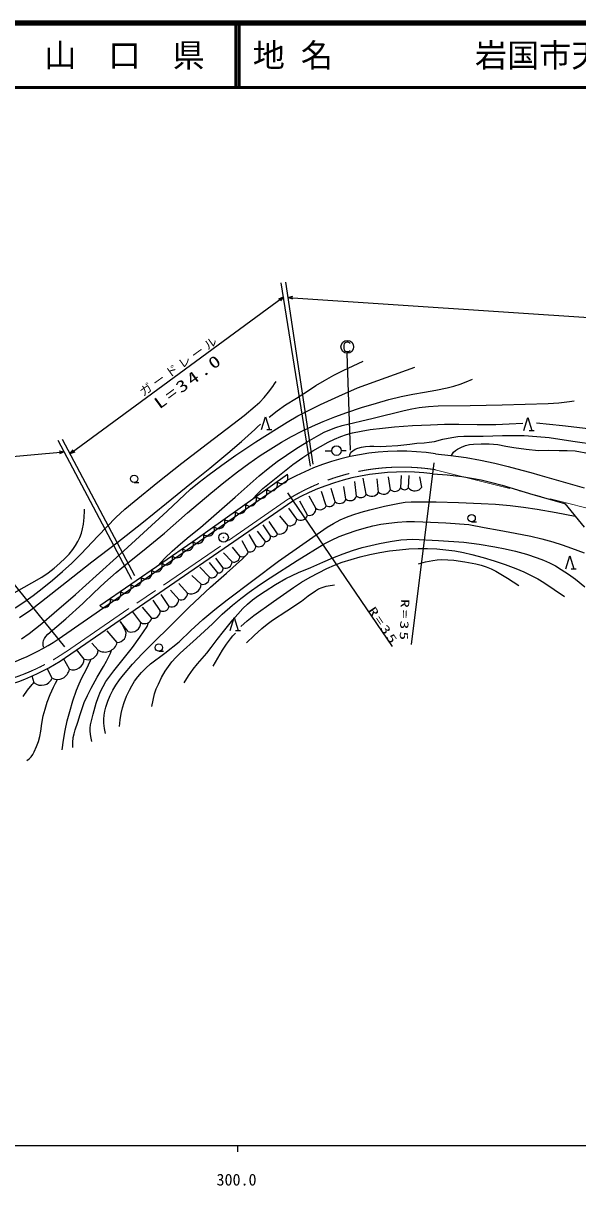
# Model space of a CAD drawing. Units: millimetres, scale not verified. Extents: x 40000 to 680000, y 20000 to 380000.
# Drawn here: x 334598 to 421039, y 198715 to 380000 of the extents above; entities that cross this region are included whole.
import ezdxf
from ezdxf.enums import TextEntityAlignment as Align

# ---------------------------------------------------------------- set-up
doc = ezdxf.new("R2010")
doc.units = ezdxf.units.MM
doc.header["$LTSCALE"] = 1000
doc.linetypes.add('CHAIN', pattern=[18.5, 12, -1.5, 3.5, -1.5])
for name, color, linetype, lineweight in [('M-BGD', 7, 'Continuous', 25), ('M-BMK', 2, 'CHAIN', 13), ('M-TTL', 2, 'Continuous', 140), ('M-TTL-BAND', 7, 'Continuous', 25), ('M-TTL-LINE', 7, 'Continuous', 50)]:
    doc.layers.add(name, color=color, linetype=linetype, lineweight=lineweight)
doc.layers.add('M-TTL-TXT', color=7, linetype='Continuous')
doc.styles.add('ＭＳ ゴシック', font='')
doc.styles.get('ＭＳ ゴシック').set_extended_font_data('MS Gothic')

# ---------------------------------------------------------------- blocks, each defined once
blk = doc.blocks.new('BUHIN21')
at = {"color": 7, "linetype": 'Continuous', "lineweight": 25}
blk.add_lwpolyline([(436, 479), (395, 573), (325, 643), (229, 697), (114, 726), (-81, 724), (-236, 693), (-395, 582), (-489, 441), (-527, 241), (-523, -249), (-481, -459), (-405, -583), (-259, -687), (-79, -726), (111, -724), (256, -708), (331, -662), (400, -597), (429, -526)], dxfattribs=at)
blk.add_circle((0, 0), 995, dxfattribs=at)
blk = doc.blocks.new('BUHIN116')
at = {"color": 7, "linetype": 'Continuous', "lineweight": 25}
blk.add_lwpolyline([(-803, -561), (-613, -703), (-408, -793), (-128, -860), (116, -833), (347, -761), (596, -587), (742, -395), (851, -175), (884, 110), (867, 331), (803, 561)], dxfattribs=at)
blk = doc.blocks.new('BUHIN117')
at = {"color": 7, "linetype": 'Continuous', "lineweight": 25}
blk.add_lwpolyline([(-814, -590), (-617, -733), (-404, -821), (-116, -885), (134, -853), (370, -775), (622, -592), (769, -393), (877, -165), (906, 129), (885, 356), (814, 590)], dxfattribs=at)
blk = doc.blocks.new('BUHIN123')
at = {"color": 7, "linetype": 'Continuous', "lineweight": 25}
blk.add_line((203, -993), (1003, -987), dxfattribs=at)
blk.add_lwpolyline([(-602, -1000), (-8, 1000), (618, -990)], dxfattribs=at)
blk = doc.blocks.new('BUHIN124')
at = {"color": 7, "linetype": 'Continuous', "lineweight": 25}
blk.add_circle((0, 0), 746, dxfattribs=at)
blk = doc.blocks.new('BUHIN126')
at = {"color": 7, "linetype": 'Continuous', "lineweight": 25}
blk.add_line((5, -574), (751, -568), dxfattribs=at)
blk.add_circle((0, 0), 574, dxfattribs=at)
blk = doc.blocks.new('BUHIN132')
at = {"color": 7, "linetype": 'Continuous', "lineweight": 25}
for radius in [746, 22.5]:
    blk.add_circle((0, 0), radius, dxfattribs=at)

msp = doc.modelspace()

# ---------------------------------------------------------------- linework, layer by layer
at = {"layer": 'M-BGD'}
for p, q in [((379389, 310945), (374814, 339503)), ((379792, 311227), (375506, 339633)), ((341883, 312853), (375163, 337320)), ((375865, 337253), (484849, 329977)), ((385066, 328519), (385551, 313402)), ((351548, 293272), (340049, 314908)), ((352000, 293819), (340700, 315079)), ((289366, 308646), (340979, 313157)), ((381647, 313297), (382680, 313320)), ((384179, 313354), (384942, 313371)), ((398605, 311442), (395060, 283111)), ((340059, 283958), (375805, 308726)), ((361040, 299164), (375781, 309669)), ((386570, 306263), (386271, 308555)), ((388065, 306562), (387566, 309054)), ((389958, 306861), (389759, 308954)), ((391852, 307260), (391553, 309253)), ((393447, 307559), (393546, 309452)), ((394643, 307559), (394742, 309452)), ((396736, 307658), (396437, 309253)), ((415136, 309532), (422037, 307560)), ((341077, 282766), (321656, 306767)), ((375774, 306778), (392134, 282823)), ((381819, 304768), (381088, 306961)), ((383214, 305366), (382583, 307459)), ((384909, 305765), (384576, 307758)), ((342039, 281673), (376606, 305545)), ((378929, 303273), (377699, 305465)), ((380224, 304369), (379194, 306263)), ((419039, 305090), (422046, 301432)), ((375839, 301678), (374609, 303173)), ((377234, 302675), (376005, 304369)), ((373148, 300083), (372018, 301778)), ((374244, 300382), (372915, 302276)), ((346510, 289188), (361040, 299164)), ((369659, 297592), (368729, 299286)), ((370855, 298489), (369825, 300283)), ((372350, 299186), (371121, 300781)), ((367168, 295997), (365838, 297392)), ((368364, 296894), (367234, 298289)), ((364909, 294302), (363645, 295897)), ((365772, 295100), (364642, 296595)), ((362317, 292508), (360855, 293904)), ((363613, 293605), (362150, 295200)), ((360224, 291113), (358861, 292608)), ((357334, 289020), (356071, 290914)), ((358829, 290116), (357566, 291611)), ((354643, 287226), (353180, 288920)), ((355938, 288422), (354875, 290017)), ((350955, 285133), (349692, 286728)), ((350556, 285233), (349859, 286628)), ((352948, 286528), (351685, 288223)), ((349261, 283438), (347666, 285233)), ((346271, 282242), (345274, 283339)), ((344078, 280847), (342882, 282342)), ((339094, 277857), (338397, 279252)), ((341785, 279252), (340888, 280947)), ((336304, 277159), (336005, 278156))]:
    msp.add_line(p, q, dxfattribs=at)
for points in [[(374431, 337050), (375163, 337320), (374686, 336704)], [(376599, 336988), (375865, 337253), (376628, 337416)], [(334335, 283995), (335534, 284822), (337501, 286402), (339437, 288034), (342728, 290903), (345987, 293823), (349678, 297176), (353367, 300537), (357032, 303916), (360683, 307319), (362006, 308429), (363376, 309499), (365532, 311100), (367722, 312652), (370869, 314735), (374061, 316776), (375727, 317804), (377424, 318780), (379160, 319678), (380932, 320527), (383814, 321856), (386719, 323129), (391189, 324736), (395664, 326351)], [(372950, 318589), (374191, 319572), (375478, 320515), (377215, 321544), (378922, 322626), (380217, 323494), (381543, 324310), (382992, 325111), (384472, 325861), (386010, 326594), (387567, 327312)], [(333340, 288831), (334676, 289713), (336126, 290746), (337550, 291834), (339157, 293143), (340725, 294497), (342176, 295828), (343586, 297203), (346300, 300086), (349053, 302925), (350444, 304203), (351876, 305438), (355591, 308455), (359337, 311420), (363299, 314448), (367284, 317460), (369041, 318836), (370771, 320267), (371474, 320920), (372139, 321620), (372839, 322476), (373495, 323373), (373765, 323759), (374038, 324156)], [(337769, 282689), (337701, 283079), (337696, 283456), (337765, 283749), (337896, 284037), (338141, 284393), (338454, 284738), (341242, 287146), (343905, 289526), (345581, 291171), (347306, 292779), (349063, 294323), (350867, 295828), (353762, 298142), (356618, 300502), (360195, 303635), (363820, 306730), (365878, 308402), (367983, 310034), (369744, 311326), (371540, 312569), (373186, 313638), (374871, 314661), (376439, 315545), (378044, 316381), (379678, 317158), (381347, 317884), (383179, 318612), (385041, 319288), (387328, 320057), (389641, 320771), (391567, 321305), (393508, 321782), (395319, 322164), (397145, 322487), (398914, 322787), (400676, 323146), (401697, 323414), (402709, 323742), (403670, 324104), (404634, 324492)], [(355565, 295405), (356658, 296557), (357794, 297667), (359115, 298830), (360481, 299951), (362205, 301357), (363893, 302810), (367625, 306115), (371365, 309424), (372760, 310557), (374199, 311648), (375623, 312662), (377080, 313626), (378865, 314728), (380692, 315784), (381517, 316227), (382376, 316619), (383333, 316965), (384311, 317255), (389155, 318422), (394000, 319632), (395150, 319880), (396319, 320070), (397785, 320234), (399259, 320338), (404246, 320389), (409243, 320494), (412850, 320576), (416452, 320717), (418095, 320830), (419736, 321004), (420111, 321063), (420485, 321126)], [(334016, 287317), (335753, 288534), (337455, 289801), (341361, 292902), (345278, 296002), (349201, 298986), (353085, 302016), (356939, 305180), (360825, 308324), (363684, 310611), (366503, 312942), (368612, 314778), (370688, 316665), (371126, 317072), (371572, 317486)], [(370350, 305798), (371119, 306636), (371937, 307436), (374259, 309340), (376620, 311197), (378174, 312282), (379762, 313316), (380933, 314021), (382148, 314683), (383106, 315144), (384094, 315553), (385002, 315861), (385926, 316111), (387292, 316401), (388678, 316634), (390578, 316879), (392486, 317064), (395275, 317256), (398077, 317389), (400291, 317454), (402509, 317460), (405379, 317424), (408257, 317448), (410356, 317524), (412454, 317625)], [(414625, 317665), (418640, 317259), (422645, 316793)], [(385494, 312402), (385519, 312684), (385601, 312942), (385754, 313146), (385966, 313325), (386353, 313556), (386764, 313730), (387348, 313894), (387958, 314002), (388613, 314050), (389273, 314037), (390212, 314005), (391160, 314032), (393003, 314161), (394846, 314349), (395954, 314497), (397073, 314586), (397879, 314657), (398684, 314790), (400025, 315132), (401385, 315418), (402324, 315549), (403279, 315620), (406289, 315627), (409299, 315694), (410997, 315722), (412695, 315690), (414651, 315567), (416608, 315384), (420288, 314826), (423980, 314327)], [(401358, 312580), (401494, 312868), (401684, 313128), (401972, 313372), (402313, 313580), (402927, 313894), (403548, 314145), (404157, 314288), (404778, 314373), (406005, 314427), (407247, 314421), (407925, 314383), (408594, 314285), (409815, 314029), (411058, 313831), (412991, 313575), (414936, 313380), (416534, 313417), (418140, 313394), (419396, 313398), (420654, 313342), (422876, 312911)], [(340213, 313307), (340979, 313157), (340251, 312879)], [(342615, 313123), (341883, 312853), (342361, 313469)], [(398875, 312864), (401279, 312590), (403669, 312257), (405884, 311849), (408103, 311379), (410215, 310885), (412320, 310330), (413724, 309937), (415136, 309532)], [(398444, 309757), (400698, 309562), (402950, 309307), (404481, 309072), (406003, 308778), (407639, 308396), (409267, 307954), (414035, 306524), (418827, 305150), (418933, 305120), (419039, 305090)], [(349595, 270335), (349696, 271348), (349858, 272361), (350072, 273234), (350345, 274093), (350711, 275046), (351137, 275985), (351519, 276698), (351958, 277389), (352479, 278096), (353047, 278765), (353708, 279446), (354410, 280082), (356670, 281783), (358895, 283533), (360707, 285292), (362567, 287013), (364456, 288569), (366393, 290085), (370362, 293108), (374365, 296099), (378156, 298790), (381983, 301432), (382976, 302011), (383998, 302536), (384966, 302963), (385967, 303338), (387282, 303758), (388611, 304119), (390910, 304671), (393228, 305166), (394135, 305298), (395058, 305372), (397006, 305391), (398967, 305349), (402458, 305270), (405961, 305129), (408224, 304993), (410493, 304796), (412604, 304546), (414718, 304234), (417680, 303714), (420643, 303139)], [(333192, 291155), (337518, 293645), (338487, 294317), (339429, 295045), (340288, 295782), (341108, 296566), (341732, 297232), (342315, 297942), (342733, 298538), (343107, 299177), (343411, 299821), (343659, 300489), (343849, 301173), (343980, 301868), (344087, 302910), (344134, 303961), (344137, 304081), (344141, 304201)], [(354646, 273447), (354824, 274431), (355063, 275408), (355329, 276181), (355656, 276945), (356170, 277959), (356741, 278952), (357228, 279697), (357768, 280414), (358387, 281105), (359057, 281762), (361587, 284039), (364078, 286362), (365622, 287827), (367205, 289247), (368491, 290294), (369823, 291300), (371430, 292439), (373079, 293532), (377289, 296207), (381526, 298844), (382669, 299415), (383850, 299936), (385155, 300448), (386480, 300904), (387767, 301284), (389078, 301609), (390333, 301860), (391599, 302051), (392952, 302196), (394318, 302280), (395597, 302305), (396875, 302270), (400476, 302088), (404070, 301845), (406427, 301368), (408806, 300947), (411280, 300497), (413743, 299988), (415458, 299588), (417158, 299130), (418616, 298667), (420065, 298143), (422040, 297394)], [(359701, 277138), (360356, 278226), (361061, 279277), (361736, 280125), (362466, 280944), (363214, 281789), (363916, 282672), (364839, 283916), (365813, 285129), (367286, 286941), (368813, 288722), (369548, 289416), (370330, 290071), (371293, 290784), (372298, 291452), (373912, 292456), (375556, 293407), (376515, 293897), (377500, 294333), (379406, 295107), (381295, 295938), (382861, 296616), (384452, 297239), (385941, 297763), (387447, 298230), (388777, 298583), (390122, 298879), (391782, 299178), (393464, 299420), (394397, 299503), (395333, 299526), (399306, 299336), (403268, 299086), (405683, 298754), (408101, 298361), (409732, 298051), (411349, 297682), (413034, 297196), (414718, 296649), (415690, 296281), (416650, 295852), (417574, 295372), (418468, 294840), (419587, 294090), (420680, 293285), (422167, 292130)], [(368496, 285909), (369493, 286789), (370526, 287621), (373594, 289824), (376706, 291984), (377992, 292815), (379319, 293600), (380611, 294302), (381940, 294956), (383120, 295475), (384323, 295939), (385699, 296392), (387096, 296788), (388634, 297158), (390194, 297471), (391715, 297717), (393255, 297904), (394701, 298024), (396152, 298083), (397616, 298079), (399076, 298015), (400472, 297895), (401860, 297714), (403209, 297471), (404545, 297168), (406284, 296702), (408019, 296176), (409714, 295601), (411385, 294971), (412644, 294437), (413890, 293844), (414831, 293338), (415750, 292776), (417347, 291676), (418975, 290624)], [(347439, 269255), (347274, 270032), (347165, 270832), (347146, 271453), (347188, 272082), (347297, 272730), (347466, 273367), (347789, 274274), (348172, 275172), (348569, 275991), (349018, 276778), (349589, 277595), (350209, 278377), (351644, 280044), (353122, 281669), (355146, 283716), (357220, 285727), (360487, 288923), (363795, 292075), (366303, 294241), (368784, 296463), (368967, 296673), (369127, 296890)], [(396203, 295692), (397319, 295998), (398439, 296243), (399145, 296338), (399866, 296373), (400789, 296342), (401716, 296249), (403437, 296011), (405149, 295712), (405970, 295510), (406770, 295251), (407528, 294931), (408265, 294554), (410080, 293459), (411880, 292344)], [(369423, 283362), (370588, 284514), (371789, 285615), (372604, 286281), (373455, 286898), (375709, 288347), (377956, 289864), (379039, 290713), (380143, 291502), (380650, 291788), (381190, 292021), (381804, 292200), (382451, 292325), (382790, 292377), (383141, 292426)], [(345294, 267992), (345132, 268773), (345032, 269554), (345028, 270056), (345086, 270568), (345496, 272268), (345963, 273947), (346283, 274870), (346663, 275783), (347050, 276570), (347495, 277337), (348073, 278196), (348703, 279023), (350195, 280824), (351637, 282660), (352789, 284277), (353894, 285935), (354018, 286226), (354127, 286533)], [(364215, 279735), (364905, 281007), (365653, 282258), (366258, 283152), (366917, 284018), (367281, 284452), (367659, 284885)], [(342329, 267082), (342325, 267844), (342381, 268596), (342510, 269206), (342699, 269806), (343117, 270990), (343478, 272195), (343765, 273136), (344109, 274061), (344607, 275185), (345164, 276295), (346099, 278018), (347086, 279711), (347570, 280508), (347999, 281332), (348177, 281774), (348335, 282226)], [(340650, 266679), (340856, 268204), (341123, 269727), (341450, 271198), (341835, 272656), (342348, 274329), (342918, 275985), (343302, 276972), (343742, 277935), (344450, 279257), (345102, 280601), (345152, 280720), (345201, 280839)], [(335141, 265033), (335509, 265294), (335832, 265595), (336095, 265975), (336311, 266395), (336686, 267199), (336999, 268014), (337189, 268787), (337323, 269584), (337492, 270794), (337720, 271990), (338001, 273060), (338342, 274123), (338796, 275307), (339306, 276471), (339600, 277073), (339911, 277669)], [(334592, 275031), (335268, 275975), (335988, 276878), (336127, 277047), (336267, 277216)]]:
    msp.add_lwpolyline(points, dxfattribs=at)
for centre, radius, start, end in [((393416, 276914), 36361, 81.36684, 118.97018), ((394013, 274013), 36018, 82.93375, 118.89966), ((387205, 306973), 953, 228.17982, 334.44003), ((388899, 307422), 1198, 225.84253, 332.10273), ((390756, 307770), 1210, 228.75856, 335.01876), ((392537, 308007), 1014, 227.48955, 333.74976), ((394045, 308007), 748, 216.8699, 323.1301), ((395652, 308393), 1310, 219.59621, 325.85641), ((380872, 305166), 1027, 230.90614, 337.16634), ((382292, 305590), 949, 240.06848, 346.32869), ((383912, 306201), 1088, 230.11041, 336.37062), ((385552, 306636), 1084, 233.57297, 339.83317), ((377857, 303609), 1123, 236.30994, 342.57014), ((379165, 304307), 1061, 257.10626, 3.36646), ((374556, 301628), 1284, 255.96376, 2.22396), ((376163, 302700), 1072, 252.40758, 358.66778), ((371341, 299398), 1031, 241.8868, 348.147), ((372413, 299934), 750, 265.23636, 11.49657), ((373584, 300644), 710, 232.12502, 338.38522), ((368750, 297729), 920, 245.17065, 351.43085), ((369921, 298489), 934, 253.73979, 0), ((366133, 296072), 1037, 249.60512, 355.86533), ((367429, 296894), 934, 253.73979, 0), ((363999, 294440), 920, 245.17065, 351.43085), ((365041, 295025), 734, 259.59261, 5.85281), ((360748, 292596), 1572, 250.55997, 356.82017), ((362554, 293542), 1061, 257.10626, 3.36646), ((357670, 290129), 1159, 253.12373, 359.38394), ((359153, 291138), 1072, 252.40758, 358.66778), ((354842, 288310), 1102, 259.57928, 5.83949), ((356412, 289244), 949, 240.06848, 346.32869), ((351428, 286578), 1521, 251.86192, 358.12212), ((353534, 287512), 1145, 239.25003, 345.51024), ((349236, 284821), 1383, 271.03224, 17.29245), ((320834, 312938), 34777, 279.07625, 303.55957), ((347317, 283962), 2013, 238.67131, 344.93151), ((322855, 308136), 32685, 277.10603, 305.93918), ((344651, 282367), 1624, 249.34109, 355.6013), ((339917, 279564), 1895, 244.27747, 350.53768), ((342334, 280909), 1745, 251.69438, 357.95459), ((337437, 278555), 1798, 230.90614, 337.16634)]:
    msp.add_arc(centre, radius, start, end, dxfattribs=at)
at = {"layer": 'M-BMK'}
for p, q in [((398805, 310379), (460345, 294827)), ((366590, 299313), (375955, 305811)), ((341158, 281944), (365354, 298463))]:
    msp.add_line(p, q, dxfattribs=at)
for centre, radius, start, end in [((393597, 276996), 33787, 81.13355, 121.47791), ((322964, 308322), 32044, 276.46211, 304.59392)]:
    msp.add_arc(centre, radius, start, end, dxfattribs=at)
at = {"layer": 'M-TTL'}
msp.add_line((680000, 380000), (40000, 380000), dxfattribs=at)
at = {"layer": 'M-TTL-BAND'}
for p, q in [((40000, 205000), (579000, 205000)), ((368000, 205000), (368000, 204000))]:
    msp.add_line(p, q, dxfattribs=at)
at = {"layer": 'M-TTL-LINE'}
for p, q in [((367750, 380000), (367750, 370000)), ((368250, 380000), (368250, 370000)), ((40000, 370000), (680000, 370000))]:
    msp.add_line(p, q, dxfattribs=at)

# ---------------------------------------------------------------- block references
at = {"layer": 'M-BGD', "rotation": 359.5231}
for name, p in [('BUHIN21', (385111, 329540)), ('BUHIN123', (372352, 317629)), ('BUHIN123', (413257, 317501)), ('BUHIN124', (383429, 313358)), ('BUHIN126', (351872, 308954)), ('BUHIN117', (373324, 307918)), ('BUHIN117', (374962, 309085)), ('BUHIN117', (371686, 306751)), ('BUHIN117', (368411, 304417)), ('BUHIN117', (370049, 305584)), ('BUHIN117', (366773, 303249)), ('BUHIN126', (404494, 302812)), ('BUHIN117', (363497, 300915)), ('BUHIN117', (365135, 302082)), ('BUHIN116', (360233, 298610)), ('BUHIN117', (361859, 299748)), ('BUHIN132', (365822, 299811)), ('BUHIN116', (358618, 297502)), ('BUHIN116', (355389, 295285)), ('BUHIN116', (357004, 296393)), ('BUHIN123', (419805, 295934)), ('BUHIN116', (353775, 294176)), ('BUHIN116', (350546, 291959)), ('BUHIN116', (352161, 293068)), ('BUHIN116', (347318, 289743)), ('BUHIN116', (348932, 290851)), ('BUHIN123', (367473, 286305)), ('BUHIN126', (355724, 282636))]:
    msp.add_blockref(name, p, dxfattribs=at)

# ---------------------------------------------------------------- texts
at = {"layer": 'M-BGD', "attachment_point": 7, "style": 'ＭＳ ゴシック'}
for s, insert, char_height, rotation in [('\\T1.25;\\W1.1;ガードレール', (353348, 321688), 1320, 35.7), ('\\T1.24;\\W1.35;L=34.0', (355849, 319723), 1833, 36.3), ('\\T1.25;\\W1.5;R=35', (388279, 288437), 1320, 304.1), ('\\T1.25;\\W1.5;R=35', (393458, 290223), 1320, 268.3)]:
    msp.add_mtext(s, dxfattribs=dict(at, insert=insert, char_height=char_height, rotation=rotation))
at = {"layer": 'M-TTL-BAND', "style": 'ＭＳ ゴシック'}
msp.add_text('300.0', height=1833, dxfattribs=at).set_placement((367844, 198195), align=Align.BOTTOM_CENTER)
at = {"layer": 'M-TTL-TXT', "style": 'ＭＳ ゴシック'}
msp.add_text('山\u3000口\u3000県', height=3666, dxfattribs=at).set_placement((350375, 375000), align=Align.MIDDLE_CENTER)
for s, p in [('地 名', (370380, 375000)), ('岩国市天尾', (405024, 375000))]:
    msp.add_text(s, height=3666, dxfattribs=at).set_placement(p, align=Align.MIDDLE_LEFT)

doc.saveas('drawing.dxf')
